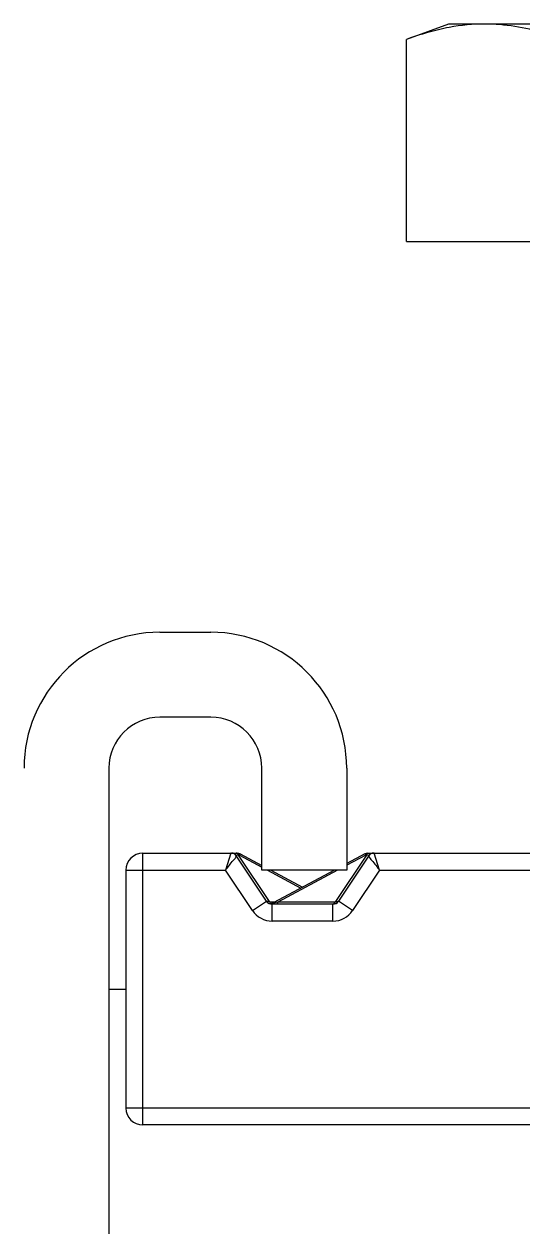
# Model space of a CAD drawing. Extents: x 27938 to 650306, y -92720 to 1524912.
# Drawn here: x 325277 to 325447.7, y 846381.9 to 846793.2 of the extents above; entities that cross this region are included whole.
import ezdxf

# ---------------------------------------------------------------- set-up
doc = ezdxf.new("R2010")
doc.units = 0
doc.header["$LTSCALE"] = 1000
doc.header["$MEASUREMENT"] = 0

msp = doc.modelspace()

# ---------------------------------------------------------------- linework, layer by layer
at = {"linetype": 'Continuous'}
for p, q in [((325422.24, 846793.16), (325407.86, 846787.92)), ((325608.09, 846793.16), (325422.24, 846793.16)), ((325407.86, 846718.81), (325407.86, 846787.92)), ((325407.86, 846718.81), (325622.47, 846718.81)), ((325323.5, 846585.23), (325340.93, 846585.23)), ((325340.93, 846556.19), (325323.5, 846556.19)), ((325306.08, 846538.77), (325306.08, 846155.44)), ((325358.35, 846503.92), (325358.35, 846538.77)), ((325387.39, 846538.77), (325387.39, 846503.92)), ((325317.7, 846416.8), (325317.7, 846509.73)), ((325317.7, 846509.73), (325347.82, 846509.73)), ((325347.82, 846509.73), (325345.95, 846503.92)), ((325347.85, 846509.73), (325350.11, 846509.73)), ((325348.58, 846509.73), (325347.94, 846509.73)), ((325349.7, 846509.73), (325349.58, 846509.73)), ((325359.98, 846493.34), (325349.75, 846508.69)), ((325350.28, 846509.07), (325360.85, 846493.22)), ((325350.28, 846509.07), (325350.69, 846509.07)), ((325350.57, 846509.36), (325350.67, 846509.12)), ((325350.69, 846509.07), (325350.93, 846509.52)), ((325350.69, 846509.07), (325358.35, 846504.97)), ((325350.93, 846509.52), (325358.35, 846505.54)), ((325383.73, 846493.22), (325394.3, 846509.07)), ((325394.83, 846508.69), (325384.6, 846493.34)), ((325393.65, 846509.52), (325387.39, 846506.17)), ((325393.89, 846509.07), (325387.39, 846505.59)), ((325393.65, 846509.52), (325393.89, 846509.07)), ((325393.89, 846509.07), (325394.3, 846509.07)), ((325394.01, 846509.36), (325393.91, 846509.12)), ((325394.47, 846509.73), (325396.73, 846509.73)), ((325396.72, 846509.73), (325396.12, 846509.73)), ((325396.77, 846509.73), (325635.43, 846509.73)), ((325398.63, 846503.92), (325396.77, 846509.73)), ((325311.89, 846503.92), (325311.89, 846422.61)), ((325311.89, 846503.92), (325345.95, 846503.92)), ((325355.15, 846490.11), (325345.95, 846503.92)), ((325387.39, 846503.92), (325358.35, 846503.92)), ((325360.31, 846503.92), (325371.75, 846497.79)), ((325361.39, 846503.92), (325372.29, 846498.08)), ((325383.19, 846503.92), (325362.29, 846492.72)), ((325384.27, 846503.92), (325363.82, 846492.96)), ((325398.63, 846503.92), (325389.43, 846490.11)), ((325398.63, 846503.92), (325631.7, 846503.92)), ((325355.15, 846490.11), (325359.98, 846493.34)), ((325362.74, 846492.96), (325361.34, 846492.96)), ((325361.92, 846486.49), (325361.92, 846492.3)), ((325382.66, 846492.3), (325361.92, 846492.3)), ((325362.83, 846492.73), (325362.65, 846492.68)), ((325363.28, 846492.83), (325362.83, 846492.73)), ((325363.82, 846492.96), (325363.28, 846492.83)), ((325383.25, 846492.96), (325363.82, 846492.96)), ((325382.66, 846486.49), (325382.66, 846492.3)), ((325389.43, 846490.11), (325384.6, 846493.34)), ((325382.66, 846486.49), (325361.92, 846486.49)), ((325306.08, 846463.26), (325311.89, 846463.26)), ((325654.56, 846422.61), (325311.89, 846422.61)), ((325712.64, 846416.8), (325317.7, 846416.8))]:
    msp.add_line(p, q, dxfattribs=at)
for centre, radius, start, end in [((325323.5, 846538.77), 46.46, 90, 180), ((325340.93, 846538.77), 46.46, 0, 90), ((325323.5, 846538.77), 17.42, 90, 180), ((325340.93, 846538.77), 17.42, 0, 90), ((325317.7, 846503.92), 5.81, 90, 180), ((325347.82, 846507.4), 2.32, 33.6901, 90), ((325350.11, 846507.98), 1.74, 61.8161, 90), ((325349.43, 846508.73), 1.3, 28.7138, 31.9), ((325348.61, 846508.36), 2.2, 18.7744, 20.2094), ((325394.47, 846507.98), 1.74, 90, 118.1839), ((325395.97, 846508.36), 2.2, 159.7941, 161.2334), ((325395.15, 846508.73), 1.3, 148.1081, 151.2843), ((325396.77, 846507.4), 2.32, 90, 146.3099), ((325361.92, 846494.62), 2.32, 213.6901, 270), ((325361.47, 846494.25), 1.74, 219.7533, 298.1839), ((325382.66, 846494.62), 2.32, 270, 326.3099), ((325383.11, 846494.25), 1.74, 274.2749, 313.9112), ((325361.92, 846494.62), 8.13, 213.6901, 270), ((325382.66, 846494.62), 8.13, 270, 326.3099), ((325317.7, 846422.61), 5.81, 180, 270)]:
    msp.add_arc(centre, radius, start, end, dxfattribs=at)
for points in [[(325434.69, 846793.16), (325430.6, 846793.16), (325426.5, 846792.75), (325422.48, 846792.01)], [(325350.11, 846509.73), (325350.28, 846509.73), (325350.44, 846509.57), (325350.53, 846509.42)], [(325394.47, 846509.73), (325394.3, 846509.73), (325394.14, 846509.57), (325394.05, 846509.42)], [(325361.34, 846492.96), (325361.15, 846492.96), (325360.95, 846493.06), (325360.85, 846493.22)], [(325361.34, 846492.96), (325361.39, 846492.81), (325361.45, 846492.66), (325361.55, 846492.53)], [(325362.65, 846492.68), (325362.52, 846492.54), (325362.36, 846492.41), (325362.18, 846492.35)], [(325362.65, 846492.68), (325362.54, 846492.64), (325362.39, 846492.65), (325362.29, 846492.72)], [(325383.73, 846493.22), (325383.63, 846493.06), (325383.43, 846492.96), (325383.25, 846492.96)]]:
    msp.add_open_spline(points, degree=3, dxfattribs=at)
for points, knots in [([(325461.52, 846787.92), (325459.32, 846788.72), (325450.66, 846791.6), (325441.49, 846793.16), (325434.69, 846793.16)], [0, 0, 0, 0, 0.255699, 1, 1, 1, 1]), ([(325422.48, 846792.01), (325421.25, 846791.78), (325416.29, 846790.73), (325411.44, 846789.23), (325407.86, 846787.92)], [0, 0, 0, 0, 0.246984, 1, 1, 1, 1]), ([(325345.95, 846503.92), (325346.83, 846505.03), (325348.05, 846506.66), (325349.41, 846508.18), (325349.75, 846508.69)], [0, 0, 0, 0, 0.698346, 1, 1, 1, 1]), ([(325349.75, 846508.69), (325349.69, 846508.78), (325349.6, 846509.18), (325350.09, 846509.11), (325350.28, 846509.07)], [0, 0, 0, 0, 0.346904, 1, 1, 1, 1]), ([(325349.92, 846509.65), (325349.89, 846509.67), (325349.82, 846509.71), (325349.74, 846509.73), (325349.7, 846509.73)], [0, 0, 0, 0, 0.519543, 1, 1, 1, 1]), ([(325350.28, 846509.07), (325350.26, 846509.13), (325350.18, 846509.35), (325350.05, 846509.55), (325349.92, 846509.65)], [0, 0, 0, 0, 0.29815, 1, 1, 1, 1]), ([(325394.3, 846509.07), (325394.32, 846509.13), (325394.4, 846509.35), (325394.53, 846509.55), (325394.66, 846509.65)], [0, 0, 0, 0, 0.298151, 1, 1, 1, 1]), ([(325394.3, 846509.07), (325394.49, 846509.11), (325394.98, 846509.18), (325394.89, 846508.78), (325394.83, 846508.69)], [0, 0, 0, 0, 0.652586, 1, 1, 1, 1]), ([(325394.66, 846509.65), (325394.69, 846509.67), (325394.76, 846509.71), (325394.84, 846509.73), (325394.88, 846509.73)], [0, 0, 0, 0, 0.519447, 1, 1, 1, 1]), ([(325394.83, 846508.69), (325395.17, 846508.18), (325396.53, 846506.66), (325397.75, 846505.03), (325398.63, 846503.92)], [0, 0, 0, 0, 0.301655, 1, 1, 1, 1]), ([(325360.17, 846493.2), (325360.13, 846493.21), (325360.06, 846493.25), (325360.01, 846493.3), (325359.98, 846493.34)], [0, 0, 0, 0, 0.522211, 1, 1, 1, 1]), ([(325360.85, 846493.22), (325360.79, 846493.2), (325360.56, 846493.15), (325360.32, 846493.14), (325360.17, 846493.2)], [0, 0, 0, 0, 0.298572, 1, 1, 1, 1]), ([(325363.82, 846492.96), (325363.79, 846492.86), (325363.69, 846492.6), (325363.44, 846492.3), (325363.24, 846492.3)], [0, 0, 0, 0, 0.333363, 1, 1, 1, 1]), ([(325383.25, 846492.96), (325383.21, 846492.86), (325383.11, 846492.6), (325382.86, 846492.3), (325382.66, 846492.3)], [0, 0, 0, 0, 0.333363, 1, 1, 1, 1]), ([(325383.73, 846493.22), (325383.82, 846493.19), (325384.11, 846493.13), (325384.49, 846493.17), (325384.6, 846493.34)], [0, 0, 0, 0, 0.33351, 1, 1, 1, 1])]:
    msp.add_open_spline(points, degree=3, knots=knots, dxfattribs=at)

doc.saveas('drawing.dxf')
